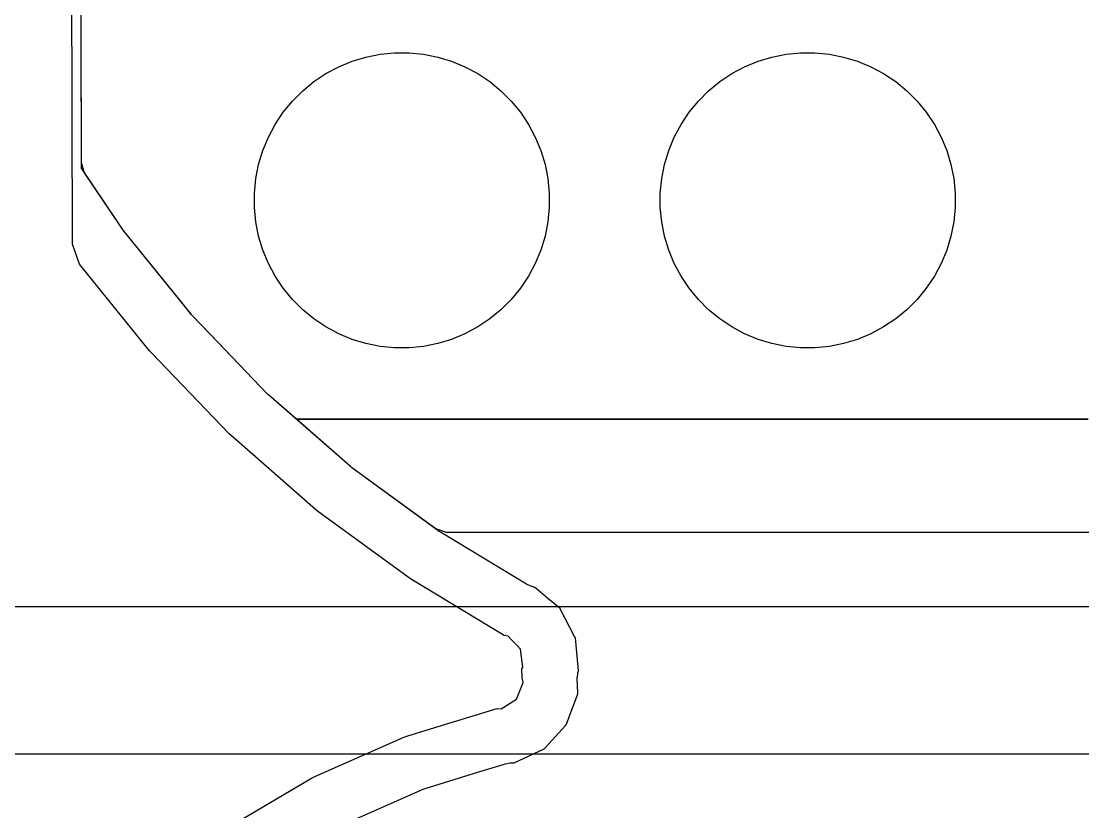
# Model space of a CAD drawing. Extents: x 125179 to 173800, y -108200 to -87800.
# Drawn here: x 131569 to 134445, y -101256 to -99115 of the extents above; entities that cross this region are included whole.
import ezdxf

# ---------------------------------------------------------------- set-up
doc = ezdxf.new("R2010")
doc.units = 0
doc.layers.add('L2D0_Cu1', color=1, linetype='CONTINUOUS')
doc.layers.add('L4D0_Cu2', color=2, linetype='CONTINUOUS')

msp = doc.modelspace()

# ---------------------------------------------------------------- linework, layer by layer
at = {"layer": 'L2D0_Cu1'}
for points in [[(134459.5, -100193.148), (132314.379, -100193.148), (132239.397, -100127.707), (132236.311, -100124.768), (132103.128, -99986.377), (132032.606, -99913.098), (132029.79, -99909.904), (132028.891, -99908.79), (131845.256, -99681.339), (131842.727, -99677.912), (131839.526, -99673.153), (131740.343, -99525.724), (131731.999, -99498.499), (131724.689, -96666.119)], [(134731.519, -100499.5), (132721.106, -100499.5), (132692.216, -100490.078), (132464.042, -100323.522), (132460.712, -100320.861), (132314.379, -100193.148), (134459.5, -100193.148)], [(131090.175, -100700), (134709.825, -100700)], [(134709.825, -101100), (131090.175, -101100)]]:
    msp.add_lwpolyline(points, dxfattribs=at)
for points in [[(132580.373, -99999.518), (132541.308, -99995.671), (132502.808, -99988.013), (132465.244, -99976.618), (132428.978, -99961.596), (132394.359, -99943.091), (132361.72, -99921.283), (132331.376, -99896.38), (132303.62, -99868.624), (132278.717, -99838.28), (132256.909, -99805.641), (132238.404, -99771.022), (132223.382, -99734.756), (132211.987, -99697.192), (132204.329, -99658.692), (132200.482, -99619.627), (132200.482, -99580.373), (132204.329, -99541.308), (132211.987, -99502.808), (132223.382, -99465.244), (132238.404, -99428.978), (132256.909, -99394.359), (132278.717, -99361.72), (132303.62, -99331.376), (132331.376, -99303.62), (132361.72, -99278.717), (132394.359, -99256.909), (132428.978, -99238.404), (132465.244, -99223.382), (132502.808, -99211.987), (132541.308, -99204.329), (132580.373, -99200.482), (132619.627, -99200.482), (132658.692, -99204.329), (132697.192, -99211.987), (132734.756, -99223.382), (132771.022, -99238.404), (132805.641, -99256.909), (132838.28, -99278.717), (132868.624, -99303.62), (132896.38, -99331.376), (132921.283, -99361.72), (132943.091, -99394.359), (132961.596, -99428.978), (132976.618, -99465.244), (132988.013, -99502.808), (132995.671, -99541.308), (132999.518, -99580.373), (132999.518, -99619.627), (132995.671, -99658.692), (132988.013, -99697.192), (132976.618, -99734.756), (132961.596, -99771.022), (132943.091, -99805.641), (132921.283, -99838.28), (132896.38, -99868.624), (132868.624, -99896.38), (132838.28, -99921.283), (132805.641, -99943.091), (132771.022, -99961.596), (132734.756, -99976.618), (132697.192, -99988.013), (132658.692, -99995.671), (132619.627, -99999.518)], [(133680.373, -99999.518), (133641.308, -99995.671), (133602.808, -99988.013), (133565.244, -99976.618), (133528.978, -99961.596), (133494.359, -99943.091), (133461.72, -99921.283), (133431.376, -99896.38), (133403.62, -99868.624), (133378.717, -99838.28), (133356.909, -99805.641), (133338.404, -99771.022), (133323.382, -99734.756), (133311.987, -99697.192), (133304.329, -99658.692), (133300.482, -99619.627), (133300.482, -99580.373), (133304.329, -99541.308), (133311.987, -99502.808), (133323.382, -99465.244), (133338.404, -99428.978), (133356.909, -99394.359), (133378.717, -99361.72), (133403.62, -99331.376), (133431.376, -99303.62), (133461.72, -99278.717), (133494.359, -99256.909), (133528.978, -99238.404), (133565.244, -99223.382), (133602.808, -99211.987), (133641.308, -99204.329), (133680.373, -99200.482), (133719.627, -99200.482), (133758.692, -99204.329), (133797.192, -99211.987), (133834.756, -99223.382), (133871.022, -99238.404), (133905.641, -99256.909), (133938.28, -99278.717), (133968.624, -99303.62), (133996.38, -99331.376), (134021.283, -99361.72), (134043.091, -99394.359), (134061.596, -99428.978), (134076.618, -99465.244), (134088.013, -99502.808), (134095.671, -99541.308), (134099.518, -99580.373), (134099.518, -99619.627), (134095.671, -99658.692), (134088.013, -99697.192), (134076.618, -99734.756), (134061.596, -99771.022), (134043.091, -99805.641), (134021.283, -99838.28), (133996.38, -99868.624), (133968.624, -99896.38), (133938.28, -99921.283), (133905.641, -99943.091), (133871.022, -99961.596), (133834.756, -99976.618), (133797.192, -99988.013), (133758.692, -99995.671), (133719.627, -99999.518)]]:
    msp.add_lwpolyline(points, close=True, dxfattribs=at)
at = {"layer": 'L4D0_Cu2'}
for points in [[(132129.876, -101297.389), (132355.517, -101165.098), (132364.435, -101160.542), (132603.839, -101055.224), (132613.224, -101051.729), (132678.119, -101031.754), (132858.249, -100976.311), (132868.922, -100977.097), (132910.624, -100951.251), (132929.171, -100905.828), (132925.905, -100892.52), (132926.071, -100890.264), (132925.496, -100869.287), (132928.018, -100864.671), (132921.74, -100816.011), (132912.336, -100806.049), (132897.465, -100790.295), (132897.463, -100790.294), (132888.061, -100780.334), (132877.991, -100778.44), (132877.446, -100777.821), (132877.166, -100778.285), (132623.176, -100624.813), (132616.914, -100620.647), (132371.747, -100441.686), (132365.868, -100436.99), (132137.173, -100237.395), (132131.725, -100232.206), (131921.244, -100013.496), (131916.267, -100007.853), (131726.856, -99773.248), (131707.659, -99719.133), (131699.359, -96503.019)], [(132430.688, -101294.994), (132658.177, -101194.918), (132663.493, -101192.938), (132808.909, -101148.179), (132881.254, -101125.911), (132893.494, -101123.792), (132898.583, -101123.567), (132899.979, -101123.505), (132899.98, -101123.505), (132904.802, -101123.291), (132986.081, -101085.323), (132989.339, -101081.763), (133043.385, -101022.7), (133043.386, -101022.698), (133046.642, -101019.14), (133059.077, -100984.903), (133075.619, -100939.359), (133075.619, -100939.356), (133077.267, -100934.82), (133075.475, -100894.411), (133076.825, -100884.053), (133076.636, -100884.033), (133077.153, -100879.232), (133078.595, -100874.63), (133070.62, -100785.275), (133068.385, -100780.999), (133068.384, -100780.997), (133031.293, -100710.051), (133029.057, -100705.774), (132996.005, -100678.139), (132963.936, -100651.326), (132963.935, -100651.326), (132960.234, -100648.231), (132948.137, -100644.44), (132937.449, -100639.62), (132704.875, -100499.088), (132701.326, -100496.728), (132464.042, -100323.522), (132460.712, -100320.861), (132239.397, -100127.707), (132236.311, -100124.768), (132099.698, -99982.813), (132032.606, -99913.098), (132029.79, -99909.904), (132007.086, -99881.783), (131845.256, -99681.339), (131842.727, -99677.912), (131826.54, -99653.85), (131732.037, -99513.378), (131724.637, -96646.16)]]:
    msp.add_lwpolyline(points, dxfattribs=at)
for points in [[(132580.373, -99999.518), (132541.308, -99995.671), (132502.808, -99988.013), (132465.244, -99976.618), (132428.978, -99961.596), (132394.359, -99943.091), (132361.72, -99921.283), (132331.376, -99896.38), (132303.62, -99868.624), (132278.717, -99838.28), (132256.909, -99805.641), (132238.404, -99771.022), (132223.382, -99734.756), (132211.987, -99697.192), (132204.329, -99658.692), (132200.482, -99619.627), (132200.482, -99580.373), (132204.329, -99541.308), (132211.987, -99502.808), (132223.382, -99465.244), (132238.404, -99428.978), (132256.909, -99394.359), (132278.717, -99361.72), (132303.62, -99331.376), (132331.376, -99303.62), (132361.72, -99278.717), (132394.359, -99256.909), (132428.978, -99238.404), (132465.244, -99223.382), (132502.808, -99211.987), (132541.308, -99204.329), (132580.373, -99200.482), (132619.627, -99200.482), (132658.692, -99204.329), (132697.192, -99211.987), (132734.756, -99223.382), (132771.022, -99238.404), (132805.641, -99256.909), (132838.28, -99278.717), (132868.624, -99303.62), (132896.38, -99331.376), (132921.283, -99361.72), (132943.091, -99394.359), (132961.596, -99428.978), (132976.618, -99465.244), (132988.013, -99502.808), (132995.671, -99541.308), (132999.518, -99580.373), (132999.518, -99619.627), (132995.671, -99658.692), (132988.013, -99697.192), (132976.618, -99734.756), (132961.596, -99771.022), (132943.091, -99805.641), (132921.283, -99838.28), (132896.38, -99868.624), (132868.624, -99896.38), (132838.28, -99921.283), (132805.641, -99943.091), (132771.022, -99961.596), (132734.756, -99976.618), (132697.192, -99988.013), (132658.692, -99995.671), (132619.627, -99999.518)], [(133680.373, -99999.518), (133641.308, -99995.671), (133602.808, -99988.013), (133565.244, -99976.618), (133528.978, -99961.596), (133494.359, -99943.091), (133461.72, -99921.283), (133431.376, -99896.38), (133403.62, -99868.624), (133378.717, -99838.28), (133356.909, -99805.641), (133338.404, -99771.022), (133323.382, -99734.756), (133311.987, -99697.192), (133304.329, -99658.692), (133300.482, -99619.627), (133300.482, -99580.373), (133304.329, -99541.308), (133311.987, -99502.808), (133323.382, -99465.244), (133338.404, -99428.978), (133356.909, -99394.359), (133378.717, -99361.72), (133403.62, -99331.376), (133431.376, -99303.62), (133461.72, -99278.717), (133494.359, -99256.909), (133528.978, -99238.404), (133565.244, -99223.382), (133602.808, -99211.987), (133641.308, -99204.329), (133680.373, -99200.482), (133719.627, -99200.482), (133758.692, -99204.329), (133797.192, -99211.987), (133834.756, -99223.382), (133871.022, -99238.404), (133905.641, -99256.909), (133938.28, -99278.717), (133968.624, -99303.62), (133996.38, -99331.376), (134021.283, -99361.72), (134043.091, -99394.359), (134061.596, -99428.978), (134076.618, -99465.244), (134088.013, -99502.808), (134095.671, -99541.308), (134099.518, -99580.373), (134099.518, -99619.627), (134095.671, -99658.692), (134088.013, -99697.192), (134076.618, -99734.756), (134061.596, -99771.022), (134043.091, -99805.641), (134021.283, -99838.28), (133996.38, -99868.624), (133968.624, -99896.38), (133938.28, -99921.283), (133905.641, -99943.091), (133871.022, -99961.596), (133834.756, -99976.618), (133797.192, -99988.013), (133758.692, -99995.671), (133719.627, -99999.518)]]:
    msp.add_lwpolyline(points, close=True, dxfattribs=at)

doc.saveas('drawing.dxf')
